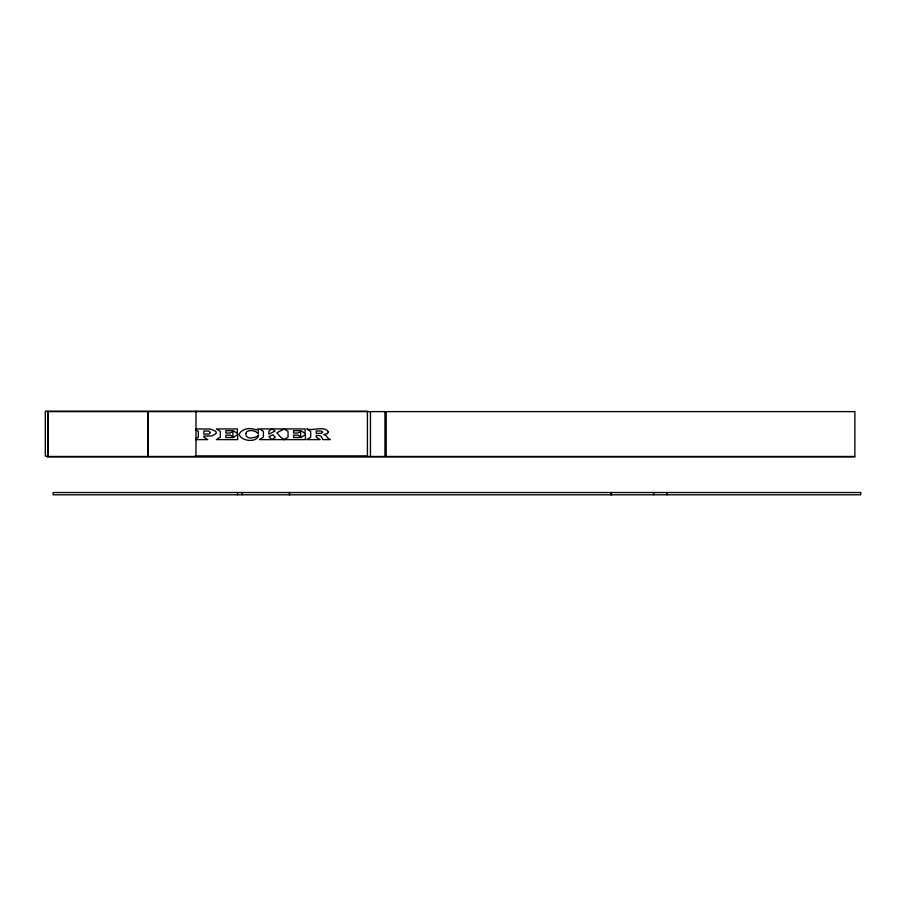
<?xml version="1.0" encoding="UTF-8"?>
<svg xmlns="http://www.w3.org/2000/svg" width="906" height="906" viewBox="0 0 906 906"><rect width="100%" height="100%" fill="white"/><g stroke="black" fill="none" stroke-linecap="round" stroke-linejoin="round"><path stroke-width="1.36" d="M195.402 438.991L198.335 437.122L198.335 431.403L195.402 429.557M284.133 439.614L288.051 437.145L288.051 431.415L284.133 428.934L276.874 432.774L280.611 437.122L284.235 439.614M47.305 411.618L854.868 411.618L854.868 456.477L47.305 456.477M195.832 428.934L210.147 429.002L215.662 431.245A2.446 2.446 0 0 1 216.081 433.521L212.197 435.877L203.861 436.103L203.861 437.122L207.768 439.614L195.753 439.614M48.131 456.08L45.3 456.08L45.3 411.211L367.428 411.211L367.428 456.08L195.062 456.08M47.214 456.873L854.777 456.873M666.941 492.524L666.941 494.789M653.747 492.524L653.747 494.789M611.369 492.524L611.369 494.789M611.018 492.524L611.018 494.789M386.194 411.618L386.194 456.488M384.959 411.618L384.959 456.477M370.452 411.618L370.452 456.477M289.58 492.524L289.58 494.789M289.376 492.524L289.376 494.789M242.129 492.524L242.129 494.789M237.565 492.524L237.565 494.789M196.013 411.211L195.968 456.477M148.074 456.477L147.927 411.618L147.882 456.477M47.961 411.211L48.018 456.477M47.848 411.618L47.859 456.477M245.854 433.43C245.164 440.848 257.429 437.451 258.629 435.084C257.61 442.864 242.242 441.482 239.388 435.129A3.239 3.239 0 0 1 239.546 433.442C242.887 428.108 250.849 427.519 256.217 429.92L258.233 428.753L258.233 433.759L256.024 431.811L253.114 430.758A12.978 12.978 0 0 0 249.603 430.61L247.021 431.494L245.854 433.43M328.425 431.992L327.259 433.646L323.782 434.563L326.194 435.684L327.802 438.062L330.384 439.614L322.819 439.614L321.075 436.205L318.821 435.514L316.228 435.514L316.228 437.134L320.146 439.614L306.794 439.614L310.713 437.134L310.713 431.437L306.794 428.934C312.536 431.381 324.45 425.174 328.425 431.992M210.328 432.558L209.071 434.019L203.861 434.099L203.861 430.939L209.003 431.041L210.328 432.558M322.581 432.219L321.585 433.317L316.228 433.408L316.228 430.939L321.143 431.007L322.581 432.219M271.732 428.934L268.901 431.256L268.901 434.189L275.039 431.075L272.298 428.934L305.107 428.934L305.107 433.555L301.098 430.701L293.567 430.701L293.567 433.023L297.7 433.023L300.645 431.777L300.645 436.59L297.7 435.14L293.567 435.14L293.567 437.507L301.098 437.507L305.413 434.438L305.413 439.614L272.038 439.614L275.254 437.304L273.057 434.789L268.901 436.692L271.857 439.614L259.467 439.614L263.386 437.122L263.386 431.426L259.467 428.934L271.732 428.934M237.689 434.438L233.374 437.507L225.843 437.507L225.843 435.14L229.977 435.14L232.921 436.59L232.921 431.777L229.977 433.023L225.843 433.023L225.843 430.701L233.374 430.701L237.372 433.555L237.372 428.934L216.409 428.934L220.328 431.415L220.328 437.145L216.409 439.614L237.689 439.614L237.689 434.438M860.7 492.524L53.137 492.524L53.137 494.789L860.7 494.789L860.7 492.524"/></g></svg>
